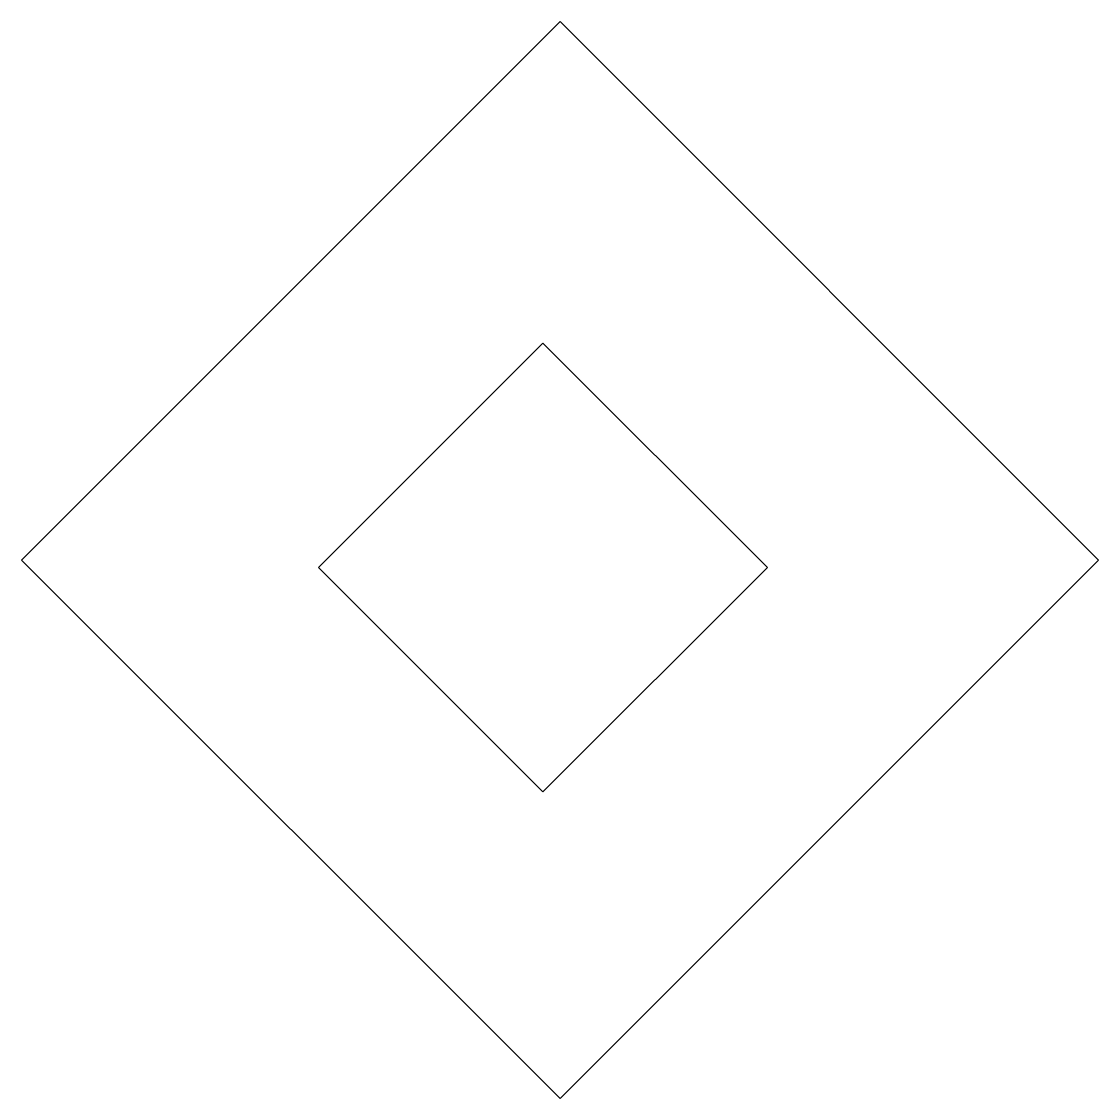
# Model space of a CAD drawing. Extents: x -3.45 to 3.33, y -3.25 to 3.54.
import ezdxf

# ---------------------------------------------------------------- set-up
doc = ezdxf.new("R2010")
doc.units = 0

msp = doc.modelspace()

# ---------------------------------------------------------------- linework, layer by layer
for points in [[(-3.4548, 0.1474, -0.2504), (-3.4548, 0.1474, 15.1496), (-0.0606, 3.5415, 15.1496), (-0.0606, 3.5415, -0.2504)], [(3.3335, 0.1474, -0.2504), (-0.0606, -3.2467, -0.2504), (-3.4548, 0.1474, -0.2504), (-0.0606, 3.5415, -0.2504)], [(-0.0606, 3.5415, 15.1496), (-3.4548, 0.1474, 15.1496), (-0.0606, -3.2467, 15.1496), (3.3335, 0.1474, 15.1496)], [(-0.0606, 3.5415, -0.2504), (-0.0606, 3.5415, 15.1496), (3.3335, 0.1474, 15.1496), (3.3335, 0.1474, -0.2504)], [(-1.5821, 0.1006, 14.1306), (-1.5821, 0.1006, 16.1306), (-0.1679, 1.5148, 16.1306), (-0.1679, 1.5148, 14.1306)], [(1.2463, 0.1006, 14.1306), (-0.1679, -1.3136, 14.1306), (-1.5821, 0.1006, 14.1306), (-0.1679, 1.5148, 14.1306)], [(-0.1679, 1.5148, 16.1306), (-1.5821, 0.1006, 16.1306), (-0.1679, -1.3136, 16.1306), (1.2463, 0.1006, 16.1306)], [(-0.1679, 1.5148, 14.1306), (-0.1679, 1.5148, 16.1306), (1.2463, 0.1006, 16.1306), (1.2463, 0.1006, 14.1306)], [(-0.0606, -3.2467, -0.2504), (-0.0606, -3.2467, 15.1496), (-3.4548, 0.1474, 15.1496), (-3.4548, 0.1474, -0.2504)], [(-0.0606, -3.2467, 15.1496), (-0.0606, -3.2467, -0.2504), (3.3335, 0.1474, -0.2504), (3.3335, 0.1474, 15.1496)], [(-0.1679, -1.3136, 14.1306), (-0.1679, -1.3136, 16.1306), (-1.5821, 0.1006, 16.1306), (-1.5821, 0.1006, 14.1306)], [(-0.1679, -1.3136, 16.1306), (-0.1679, -1.3136, 14.1306), (1.2463, 0.1006, 14.1306), (1.2463, 0.1006, 16.1306)]]:
    msp.add_3dface(points)

doc.saveas('drawing.dxf')
